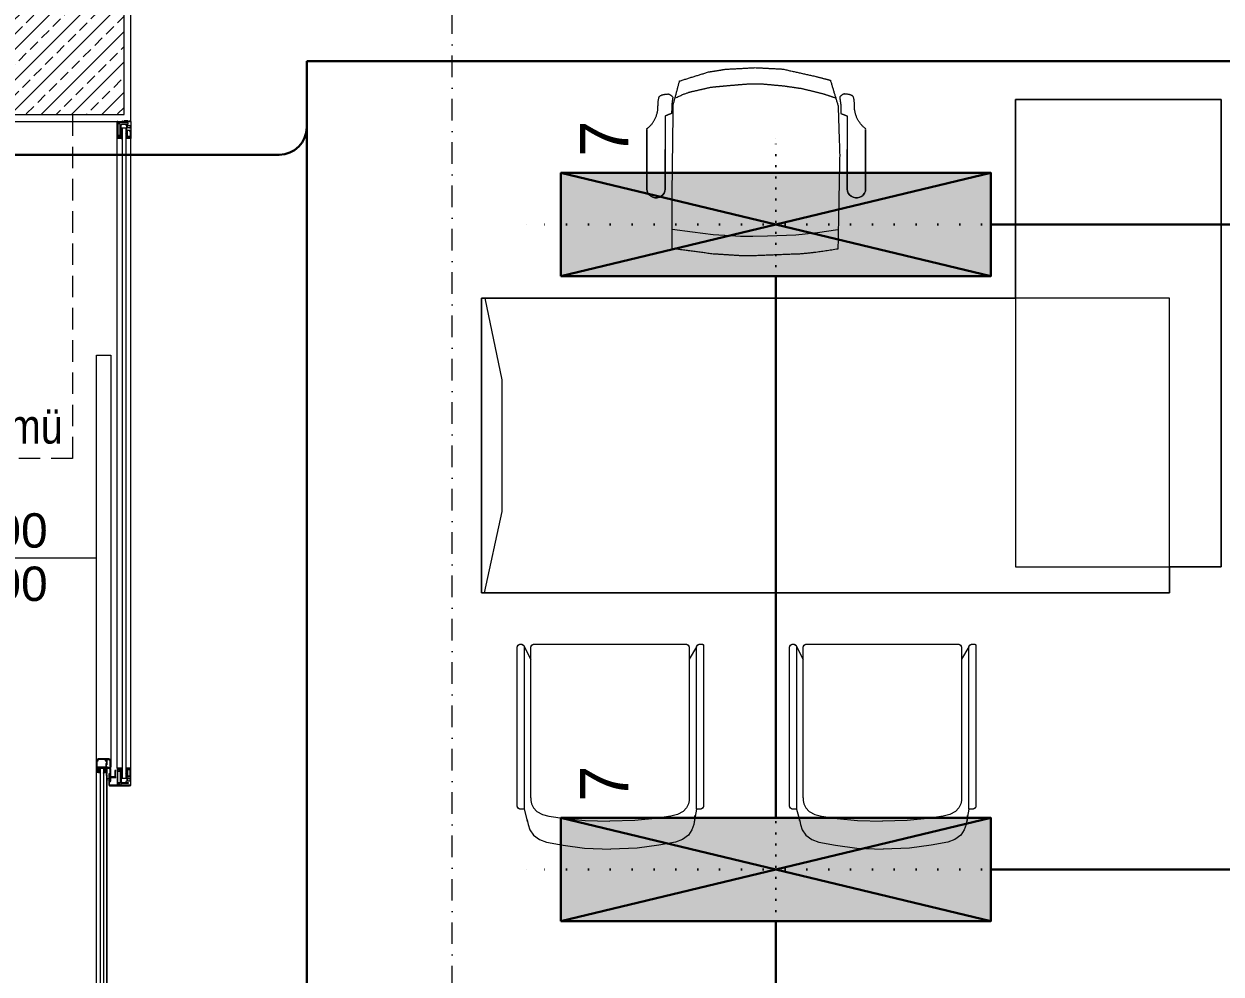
# Model space of a CAD drawing. Extents: x -1701 to 23780, y -363 to 7742.
# Drawn here: x 1933.4 to 2281.4, y 1695.1 to 1971.3 of the extents above; entities that cross this region are included whole.
import ezdxf
from ezdxf.enums import TextEntityAlignment as Align

# ---------------------------------------------------------------- set-up
doc = ezdxf.new("R2010")
doc.units = 0
doc.header["$LTSCALE"] = 25
doc.header["$MEASUREMENT"] = 0
for name, pattern in [('Audi$0$DASHDOT2', [0.5, 0.25, -0.125, 0, -0.125]), ('Audi$0$DOT2', [0.125, 0, -0.125]), ('Audi$0$HIDDEN', [0.375, 0.25, -0.125]), ('DOT', [0.25, 0, -0.25]), ('DOT2', [0.125, 0, -0.125])]:
    doc.linetypes.add(name, pattern=pattern)
doc.layers.get('0').update_dxf_attribs({"color": 9, "lineweight": 9})
for name, color, linetype, lineweight in [('0 @ 1', 9, 'Continuous', 9), ('31', 9, 'Continuous', 9), ('Audi$0$01', 8, 'Continuous', 9), ('Audi$0$05', 8, 'Continuous', 9), ('Audi$0$06D', 8, 'Continuous', 9), ('Audi$0$09W', 8, 'Continuous', 9), ('Audi$0$10', 8, 'Continuous', 9), ('Audi$0$14', 8, 'Continuous', 9), ('Audi$0$15', 8, 'Continuous', 9), ('Audi$0$20', 8, 'Audi$0$DOT2', 9), ('Audi$0$21', 8, 'Continuous', 9), ('Audi$0$22', 8, 'Continuous', 9), ('Audi$0$24', 8, 'Audi$0$DASHDOT2', 9), ('Audi$0$35', 8, 'Continuous', 9), ('E-Aydınlatma', 7, 'Continuous', 30), ('E-KABLO', 7, 'Continuous', 30)]:
    doc.layers.add(name, color=color, linetype=linetype, lineweight=lineweight)
doc.styles.add('Audi$0$Arial', font='arial.ttf', dxfattribs={"height": 2.5})
doc.styles.add('Audi$0$MuuM_TEXT-STANDART', font='ARIALN.TTF')
doc.styles.add('TX-TEXT', font='')
doc.styles.get('TX-TEXT').set_extended_font_data('TrSah Futura Lt BT')
pattern_1 = [(225, (-604.72494, -2171.82614), (-0.0883883476, 0.0883883476), []), (135, (-604.72494, -2171.82614), (0.0883883476, 0.0883883476), [])]

# ---------------------------------------------------------------- blocks, each defined once
blk = doc.blocks.new('Audi$0$p-kolon_80x80')
at = {"layer": 'Audi$0$09W'}
h = blk.add_hatch(dxfattribs=at)
h.set_pattern_fill('ANSI33', color=256, scale=25, style=0)
h.set_pattern_definition([(45, (-1222.5, -385), (-4.419417, 4.419417), []), (45, (-1218.0806, -385), (-4.419417, 4.419417), [3.125, -1.5625])])
h.paths.add_polyline_path([(-40, -40), (40, -40), (40, 40), (-40, 40)])
blk.add_lwpolyline([(-40, -40), (40, -40), (40, 40), (-40, 40)], close=True)
blk = doc.blocks.new('Audi$0$P-AKS_AUDI')
at = {"layer": 'Audi$0$21', "linetype": 'Audi$0$DASHDOT2'}
blk.add_lwpolyline([(-2664.62, -2580.53), (-2664.62, 1229.1)], dxfattribs=at)
blk = doc.blocks.new('Audi$0$p-strahle-alüminyumdoğramaprofili')
at = {"layer": 'Audi$0$10'}
h = blk.add_hatch(dxfattribs=at)
h.set_pattern_fill('NET', color=256, angle=315, style=0)
h.set_pattern_definition(pattern_1)
h.paths.add_polyline_path([(-4.62, 2.65), (-4.68, 2.65), (-4.72, 2.75), (-4.72, 2.8), (-4.69, 2.8), (-4.69, 2.92), (-4.98, 2.92), (-4.98, 2.8), (-4.95, 2.8), (-4.99, 2.65), (-5.08, 2.66), (-5.25, 2.28), (-5.14, 2.28), (-5.14, 2.33), (-4.98, 2.52, 0.2599), (-4.9, 2.28), (-4.66, 2.28, 0.382682)])
h.paths.add_polyline_path([(-4.86, 2.52), (-4.67, 2.52, -2.16717)], flags=16)
h = blk.add_hatch(dxfattribs=at)
h.set_pattern_fill('NET', color=256, angle=315, style=0)
h.set_pattern_definition(pattern_1)
h.paths.add_polyline_path([(-4.62, 0.88), (-4.68, 0.88), (-4.72, 0.77), (-4.72, 0.73), (-4.69, 0.73), (-4.69, 0.6), (-4.98, 0.6), (-4.98, 0.73), (-4.95, 0.73), (-4.99, 0.88), (-5.08, 0.87), (-5.25, 1.24), (-5.14, 1.24), (-5.14, 1.2), (-4.98, 1.01, -0.2599), (-4.9, 1.24), (-4.66, 1.24, -0.382682)])
h.paths.add_polyline_path([(-4.86, 1), (-4.67, 1, 2.16717)], flags=16)
h = blk.add_hatch(dxfattribs=at)
h.set_pattern_fill('NET', color=256, angle=315, style=0)
h.set_pattern_definition([(225, (-608.45214, -2173.53612), (-0.0883883476, 0.0883883476), []), (135, (-608.45214, -2173.53612), (0.0883883476, 0.0883883476), [])])
h.paths.add_polyline_path([(-3.45, 2.28), (-3.45, 2.57), (-4.49, 2.57), (-4.49, 2.28)])
h = blk.add_hatch(dxfattribs=at)
h.set_pattern_fill('NET', color=256, angle=315, style=0)
h.set_pattern_definition([(225, (-608.45214, -2180.04526), (-0.0883883476, 0.0883883476), []), (135, (-608.45214, -2180.04526), (0.0883883476, 0.0883883476), [])])
h.paths.add_polyline_path([(-3.45, 0.93), (-3.45, 1.24), (-4.49, 1.24), (-4.49, 0.93)])
h = blk.add_hatch(dxfattribs=at)
h.set_pattern_fill('NET', color=256, angle=315, style=0)
h.set_pattern_definition([(225, (-629.50454, -2177.58922), (-0.0883883476, 0.0883883476), []), (135, (-629.50454, -2177.58922), (0.0883883476, 0.0883883476), [])])
h.paths.add_polyline_path([(0, 0.68), (0, 1.75), (-0.18, 1.75), (-0.18, 0.68)])
for points in [[(-4.92, 3.6), (-4.92, 3.16), (-4.61, 3.16), (-4.61, 2.87), (-4.52, 2.87), (-4.62, 2.65), (-4.68, 2.65), (-4.72, 2.75), (-4.72, 2.8), (-4.69, 2.8), (-4.69, 3.05), (-4.98, 3.05), (-4.98, 2.8), (-4.95, 2.8), (-4.99, 2.65), (-5.08, 2.66), (-5.07, 3.76), (-0.11, 3.76)], [(-5.08, 2.66), (-5.25, 2.28)], [(-5.09, 0.88), (-5.25, 1.24)], [(-4.98, 2.52), (-5.14, 2.33), (-5.14, 2.28)], [(-4.98, 1.01), (-5.14, 1.2), (-5.14, 1.24)], [(-4.69, 2.92), (-4.98, 2.92)], [(-4.71, 0.6), (-4.98, 0.6)], [(-2.83, 0.2), (-2.67, 0.2), (-2.67, -0.04), (-4.87, -0.04), (-4.87, 0.19), (-4.57, 0.19), (-4.57, 0.73), (-2.67, 0.73)], [(-4.52, 2.87), (-4.49, 2.87), (-4.49, 2.26)], [(-4.49, 0.93), (-4.49, 0.93), (-4.49, 1.26)], [(-3.45, 2.26), (-3.45, 2.57)], [(-3.45, 1.26), (-3.45, 0.93)], [(-2.08, 0.93), (-2.08, 2.57)], [(-0.18, 0.68), (0, 0.68), (0, 1.75)], [(-0.18, 1.75), (0, 1.75)]]:
    blk.add_lwpolyline(points, dxfattribs=at)
for points in [[(-0.57, 3.26), (-0.57, 3.62), (-4.89, 3.62), (-4.89, 3.65, 0.561743), (-4.97, 3.66, 0.595966), (-4.92, 3.6, -2.204878)], [(-4.61, 2.87), (-4.49, 3.45, -0.833203), (-4.18, 3.44, -0.447088)], [(-4.18, 3.44), (-4.18, 2.99, 0.414214), (-4.07, 2.89), (-0.82, 2.89), (-0.82, 3.62)], [(-0.11, 3.76), (-0.11, 3.62), (-0.45, 3.62), (-0.45, 3.14, -1), (-0.66, 3.14)], [(-4.67, 2.52), (-4.86, 2.52, 1)], [(-4.67, 1), (-4.86, 1, -1)], [(-4.49, 2.57), (-1.23, 2.57, -0.414214), (-0.9, 2.25), (-0.9, 1.22)], [(-2.67, 0.73), (-2.67, 0.32), (-2.83, 0.32, 1), (-2.83, 0.2, -1)], [(-0.66, 3.14, -0.305404), (-0.57, 3.26, -5.773092)]]:
    blk.add_lwpolyline(points, format="xyb", dxfattribs=at)
for points in [[(-0.18, 2.74), (-0.18, 2.21), (0, 2.21), (0, 2.08), (-0.18, 2.08), (-0.18, 0.43), (0, 0.43), (0, 0), (-0.12, 0), (-0.12, -0.24), (-5.09, -0.24), (-5.09, 0.88), (-4.98, 0.88), (-4.94, 0.7), (-4.99, 0.7), (-4.99, 0.33), (-4.71, 0.33), (-4.71, 0.88), (-4.56, 0.88), (-4.52, 0.93), (-1.28, 0.93), (-1.2, 1.22), (-0.9, 1.22), (-0.9, 0.62), (-0.58, 0.62), (-0.58, 2.74)], [(-2.03, 0.78), (-1.35, 0.78), (-1.35, 0.08), (-1.28, 0.04), (-1.28, -0.04), (-2.09, -0.04), (-2.09, 0.1), (-2.03, 0.15)]]:
    blk.add_lwpolyline(points, close=True, dxfattribs=at)
for centre, radius, start, end in [((-4.73, 2.47), 0.253, 168.6676, 234.1258), ((-4.73, 1.06), 0.253, 125.8742, 191.3324), ((-4.77, 2.44), 0.125, 139.5402, 40.4598), ((-4.77, 1.08), 0.125, 319.5402, 220.4598), ((-4.84, 2.48), 0.273, 305.9738, 36.4289), ((-4.84, 1.04), 0.273, 323.5711, 54.0262)]:
    blk.add_arc(centre, radius, start, end, dxfattribs=at)
blk = doc.blocks.new('*U4786')
at = {"layer": 'Audi$0$06D'}
for points in [[(4.95, 4), (188.05, 4)], [(4.95, 0), (188.04, 0)]]:
    blk.add_lwpolyline(points, dxfattribs=at)
at = {"layer": 'Audi$0$15'}
for points in [[(1.96, 2.5), (191.04, 2.5)], [(191.04, 1.5), (1.96, 1.5)]]:
    blk.add_lwpolyline(points, dxfattribs=at)
at = {"layer": '0 @ 1', "linetype": 'Continuous', "xscale": -1}
blk.add_blockref('Audi$0$p-strahle-alüminyumdoğramaprofili', (-0.12, 0.24), dxfattribs=at)
at = {"layer": '0 @ 1', "linetype": 'Continuous'}
blk.add_blockref('Audi$0$p-strahle-alüminyumdoğramaprofili', (193.12, 0.24), dxfattribs=at)
blk = doc.blocks.new('Audi$0$HHIMA10-IZQUIERDA$0$JUHI08')
at = {"color": 253}
blk.add_lwpolyline([(27, 9.7, -0.414214), (26.8, 9.5), (26, 9.5), (26, 8.5), (27, 8.5), (26, 6), (26, 0), (23.5, -2.5), (22, -2.5), (21.5, -3), (21, -2.5), (20.5, -2.5), (20, -3), (19.5, -2.5), (19, -2.5), (18.5, -3), (18, -2.5), (17.5, -2.5), (17, -3), (16.5, -2.5), (14.3, -2.5, -0.377964), (11.7, -2.5), (7.5, -2.5), (7, -3), (6.5, -2.5), (2.5, -2.5), (0, 0), (0, 6), (-1, 8.5), (0, 8.5), (0, 9.5), (-0.8, 9.5, -0.414214), (-1, 9.7), (-1, 9.9, -0.339454), (0.1, 11.4), (7.1, 13.5, -1), (7.5, 12.1), (7.1, 12, 0.330788), (5, 9.2), (5, 7.5), (6.9, 5.6, -1), (6.2, 5), (5, 6.2), (5, 3.5), (6.9, 1.6, -1), (6.2, 1), (5, 2.2), (5, -1), (11.7, -1, 0.377964), (14.3, -1), (21, -1), (21, 2.2), (19.8, 1, -1), (19.1, 1.6), (21, 3.5), (21, 6.2), (19.8, 5, -1), (19.1, 5.6), (21, 7.5), (21, 9.2, 0.330788), (18.9, 12), (18.5, 12.1, -1), (18.9, 13.5), (25.9, 11.4, -0.339454), (27, 9.9)], format="xyb", close=True, dxfattribs=at)
for points in [[(3.5, 8), (3.5, 11), (1.5, 10.5), (1.5, 8)], [(3.5, 3.8), (3.5, 6.8), (1.5, 6.8), (1.5, 3.8)], [(2.5, -0.5), (3.5, -0.5), (3.5, 2.5), (1.5, 2.5), (1.5, 0.5)], [(22.5, 11), (22.5, 8), (24.5, 8), (24.5, 10.5)], [(22.5, 6.8), (22.5, 3.8), (24.5, 3.8), (24.5, 6.8)], [(24.5, 0.5), (23.5, -0.5), (22.5, -0.5), (22.5, 2.5), (24.5, 2.5)]]:
    blk.add_lwpolyline(points, close=True, dxfattribs=at)
blk = doc.blocks.new('Audi$0$p-kapı-kayar-2')
for p, q in [((1.72, -5.87), (1.09, -5.76)), ((1.09, -6.17), (1.72, -6.08))]:
    blk.add_line(p, q)
at = {"ltscale": 1000}
for points in [[(-1.85, -4), (-2.05, -4), (-2.05, -0.6, -0.414214), (-1.45, 0), (-0.6, 0), (-0.55, -0.05), (-0.5, 0), (0.5, 0), (0.55, -0.05), (0.6, 0), (1.45, 0, -0.414214), (2.05, -0.6), (2.05, -2.52, -1), (1.9, -2.52), (1.9, -0.6, 0.085164), (1.87, -0.45), (1.65, -0.45, -1), (1.65, -0.35), (1.78, -0.35, 0.63755), (1.79, -0.31, 0.221337), (1.45, -0.15), (1.05, -0.15, 1), (1.05, -0.35), (1.1, -0.35, -1), (1.1, -0.45), (1.05, -0.45, 0.414214), (0.95, -0.55), (0.95, -1.75, -1), (0.85, -1.75), (0.85, -1.65, 1), (0.75, -1.65), (0.75, -1.99), (0.72, -2.02), (0.75, -2.05), (0.75, -2.4, 1), (0.85, -2.4), (0.85, -2.3, -1), (0.95, -2.3), (0.95, -4), (0.75, -4, -0.414214), (0.65, -3.9), (0.65, -3.8), (0.75, -3.8, 0.414214), (0.8, -3.75), (0.8, -3.3), (0.75, -3.3, -0.414214), (0.65, -3.2), (0.65, -3.1), (0.75, -3.1, 0.414214), (0.8, -3.05), (0.8, -2.65, 0.414214), (0.75, -2.6), (-1.85, -2.6, 0.414214), (-1.9, -2.65), (-1.9, -3.05, 0.414214), (-1.85, -3.1), (-1.75, -3.1), (-1.75, -3.2, -0.414214), (-1.85, -3.3), (-1.9, -3.3), (-1.9, -3.75, 0.414214), (-1.85, -3.8), (-1.75, -3.8), (-1.75, -3.9, -0.414214)], [(-1.76, -0.28, -0.196262), (-1.45, -0.15), (0.7, -0.15, -0.414214), (0.8, -0.25), (0.8, -0.35, -0.414214), (0.7, -0.45), (0.45, -0.45), (0.45, -0.6), (0.7, -0.6, -0.414214), (0.8, -0.7), (0.8, -1.4, -0.414214), (0.75, -1.45), (0.65, -1.45, 0.414214), (0.6, -1.5), (0.6, -2.35, -0.414214), (0.5, -2.45), (-1.8, -2.45, -0.414214), (-1.9, -2.35), (-1.9, -0.7, -0.414214), (-1.8, -0.6), (-1.55, -0.6), (-1.55, -0.45), (-1.69, -0.45, -0.671875)]]:
    blk.add_lwpolyline(points, format="xyb", close=True, dxfattribs=at)
blk.add_lwpolyline([(-2.06, -131.73), (-2.06, -3.1, -0.414214), (-1.46, -2.5), (-0.61, -2.5), (-0.56, -2.55), (-0.51, -2.5), (0.49, -2.5), (0.54, -2.55), (0.59, -2.5), (1.44, -2.5, -0.414214), (2.04, -3.1), (2.04, -3.1), (2.04, -5.03, -1), (1.89, -5.03), (1.89, -3.1), (1.86, -2.95), (1.64, -2.95, -1), (1.64, -2.85), (1.76, -2.85, 0.63755), (1.78, -2.81), (1.44, -2.65), (1.04, -2.65, 1), (1.04, -2.85), (1.09, -2.85, -1), (1.09, -2.95), (1.04, -2.95, 0.414214), (0.94, -3.05), (0.94, -4.25, -1), (0.84, -4.25), (0.84, -4.15, 1), (0.74, -4.15), (0.74, -4.5), (0.71, -4.53), (0.74, -4.56), (0.74, -4.9, 1), (0.84, -4.9), (0.84, -4.8, -1), (0.94, -4.8), (0.94, -131.73, -0.365977)], format="xyb", dxfattribs=at)
at = {"linetype": 'Continuous', "flags": 128}
blk.add_lwpolyline([(1.7, -6.16), (1.55, -6.16), (1.55, -7.61, 0.414214), (1.85, -7.91), (2.75, -7.91), (2.8, -7.86), (2.85, -7.91), (5.7, -7.91), (5.75, -7.86), (5.8, -7.91), (7.55, -7.91), (7.87, -7.83, 0.344151), (7.95, -7.74), (7.95, -7.71), (1.85, -7.71, -0.414214), (1.75, -7.61), (1.75, -6.61), (1.95, -6.61, 0.414214), (2.05, -6.51), (2.05, -5.51), (3.55, -5.51), (3.55, -5.31), (3.45, -5.31), (3.45, -3.61), (3.55, -3.61), (3.55, -3.41), (3.25, -3.41), (3.25, -3.86), (3.3, -3.91), (3.25, -3.96), (3.25, -5.31), (1.7, -5.31), (1.7, -4.41), (1.55, -4.41), (1.55, -5.76), (1.7, -5.76), (1.7, -5.51), (1.83, -5.51), (1.83, -6.41), (1.7, -6.41)], format="xyb", close=True, dxfattribs=at)
blk.add_lwpolyline([(1.83, -5.64), (1.72, -5.64), (1.72, -6.29), (1.83, -6.29)], close=True)
at = {"layer": 'Audi$0$06D'}
for p, q in [((0.95, -125.83), (0.95, -3.15)), ((-2.05, -125.83), (-2.05, -4))]:
    blk.add_line(p, q, dxfattribs=at)
blk.add_lwpolyline([(-2.05, -0.6), (-2.05, 117.29), (2.05, 117.29), (2.05, -0.6)], dxfattribs=at)
at = {"layer": 'Audi$0$15'}
for p, q in [((-0.04, -2.91), (-1.04, -2.91)), ((-1.04, -2.91), (-1.04, -126.93)), ((-0.04, -2.91), (-0.04, -126.93))]:
    blk.add_line(p, q, dxfattribs=at)
at = {"xscale": 0.1, "yscale": 0.1, "zscale": 0.1, "rotation": 180}
blk.add_blockref('Audi$0$HHIMA10-IZQUIERDA$0$JUHI08', (0.75, -2.9), dxfattribs=at)
blk = doc.blocks.new('Audi$0$p-zemin kat')
at = {"layer": 'Audi$0$14'}
blk.add_lwpolyline([(1182.5, 1943), (1964.5, 1943), (1964.5, 2480), (1962.5, 2480)], dxfattribs=at)
at = {"layer": 'Audi$0$20', "linetype": 'Audi$0$HIDDEN', "lineweight": 0}
blk.add_lwpolyline([(1947.5, 1845), (1182.5, 1845), (1182.5, 1945), (1947.5, 1945)], close=True, dxfattribs=at)
blk.add_arc((4088.57, -323.37), 2647.53, 80.45701, 156.55486, dxfattribs=at)
at = {"linetype": 'Continuous', "rotation": 90}
blk.add_blockref('*U4786', (1964.5, 1750), dxfattribs=at)
at = {"layer": 'Audi$0$01'}
blk.add_blockref('Audi$0$p-kolon_80x80', (1922.5, 1985), dxfattribs=at)
at = {"layer": 'Audi$0$10'}
blk.add_blockref('Audi$0$p-kapı-kayar-2', (1956.55, 1757.72), dxfattribs=at)
at = {"layer": 'Audi$0$24'}
blk.add_blockref('Audi$0$P-AKS_AUDI', (4722.5, 2785), dxfattribs=at)
blk = doc.blocks.new('Audi$0$0_doorno')
blk.add_lwpolyline([(4.5, 0), (12.5, 0)])
blk.add_ellipse((-0.891, 0), major_axis=(-5.391, 0), ratio=0.666667)
at = {"style": 'Audi$0$Arial'}
blk.add_attdef('YUKSEKLIK', text='', height=2, dxfattribs=at).set_placement((5, 12.3), align=Align.TOP_LEFT)
blk.add_attdef('KAPINO', text='', height=2, dxfattribs=at).set_placement((0, 0), align=Align.MIDDLE)
blk.add_attdef('GENISLIK', text='', height=2, dxfattribs=at).set_placement((5, -3.789), align=Align.BOTTOM_LEFT)
blk = doc.blocks.new('Audi$0$Group-32-1')
for p, q in [((384804.5516, 69159.371), (384804.573, 69159.3356)), ((384804.5731, 69159.3699), (384804.573, 69159.3694)), ((384804.573, 69159.3694), (384804.573, 69159.3689)), ((384804.573, 69159.3689), (384804.573, 69158.9239)), ((384804.5732, 69159.3709), (384804.5731, 69159.3704)), ((384804.5731, 69159.3704), (384804.5731, 69159.3699)), ((384804.5733, 69159.3713), (384804.5732, 69159.3709)), ((384804.5735, 69159.3718), (384804.5733, 69159.3713)), ((384804.5736, 69159.3723), (384804.5735, 69159.3718)), ((384804.5738, 69159.3727), (384804.5736, 69159.3723)), ((384804.574, 69159.3732), (384804.5738, 69159.3727)), ((384804.5742, 69159.3736), (384804.574, 69159.3732)), ((384804.5745, 69159.374), (384804.5742, 69159.3736)), ((384804.5747, 69159.3745), (384804.5745, 69159.374)), ((384804.575, 69159.3749), (384804.5747, 69159.3745)), ((384804.5753, 69159.3752), (384804.575, 69159.3749)), ((384804.5756, 69159.3756), (384804.5753, 69159.3752)), ((384804.576, 69159.376), (384804.5756, 69159.3756)), ((384804.5763, 69159.3763), (384804.576, 69159.376)), ((384804.5767, 69159.3766), (384804.5763, 69159.3763)), ((384804.5771, 69159.3769), (384804.5767, 69159.3766)), ((384804.5775, 69159.3772), (384804.5771, 69159.3769)), ((384804.5779, 69159.3775), (384804.5775, 69159.3772)), ((384804.5783, 69159.3777), (384804.5779, 69159.3775)), ((384804.5788, 69159.3779), (384804.5783, 69159.3777)), ((384804.5792, 69159.3781), (384804.5788, 69159.3779)), ((384804.5797, 69159.3783), (384804.5792, 69159.3781)), ((384804.5801, 69159.3785), (384804.5797, 69159.3783)), ((384804.5806, 69159.3786), (384804.5801, 69159.3785)), ((384804.5811, 69159.3787), (384804.5806, 69159.3786)), ((384804.5816, 69159.3788), (384804.5811, 69159.3787)), ((384804.5821, 69159.3789), (384804.5816, 69159.3788)), ((384804.5825, 69159.3789), (384804.5821, 69159.3789)), ((384804.583, 69159.3789), (384804.5825, 69159.3789)), ((384805.023, 69159.3789), (384804.583, 69159.3789)), ((384805.0235, 69159.3789), (384805.023, 69159.3789)), ((384805.024, 69159.3789), (384805.0235, 69159.3789)), ((384805.0245, 69159.3788), (384805.024, 69159.3789)), ((384805.0249, 69159.3787), (384805.0245, 69159.3788)), ((384805.0254, 69159.3786), (384805.0249, 69159.3787)), ((384805.0259, 69159.3785), (384805.0254, 69159.3786)), ((384805.0264, 69159.3783), (384805.0259, 69159.3785)), ((384805.0268, 69159.3781), (384805.0264, 69159.3783)), ((384805.0273, 69159.3779), (384805.0268, 69159.3781)), ((384805.0277, 69159.3777), (384805.0273, 69159.3779)), ((384805.0281, 69159.3775), (384805.0277, 69159.3777)), ((384805.0285, 69159.3772), (384805.0281, 69159.3775)), ((384805.029, 69159.3769), (384805.0285, 69159.3772)), ((384805.0293, 69159.3766), (384805.029, 69159.3769)), ((384805.0297, 69159.3763), (384805.0293, 69159.3766)), ((384805.0301, 69159.376), (384805.0297, 69159.3763)), ((384805.0304, 69159.3756), (384805.0301, 69159.376)), ((384805.0307, 69159.3752), (384805.0304, 69159.3756)), ((384805.031, 69159.3749), (384805.0307, 69159.3752)), ((384805.0313, 69159.3745), (384805.031, 69159.3749)), ((384805.0316, 69159.374), (384805.0313, 69159.3745)), ((384805.0318, 69159.3736), (384805.0316, 69159.374)), ((384805.032, 69159.3732), (384805.0318, 69159.3736)), ((384805.0322, 69159.3727), (384805.032, 69159.3732)), ((384805.0324, 69159.3723), (384805.0322, 69159.3727)), ((384805.0326, 69159.3718), (384805.0324, 69159.3723)), ((384805.0327, 69159.3713), (384805.0326, 69159.3718)), ((384805.0328, 69159.3709), (384805.0327, 69159.3713)), ((384805.0329, 69159.3704), (384805.0328, 69159.3709)), ((384805.0329, 69159.3699), (384805.0329, 69159.3704)), ((384805.033, 69159.3694), (384805.0329, 69159.3699)), ((384805.0521, 69159.3725), (384805.033, 69159.3345)), ((384805.033, 69159.3689), (384805.033, 69159.3694)), ((384805.033, 69158.9322), (384805.033, 69159.3689)), ((384805.033, 69158.9322), (384805.033, 69158.9322)), ((384804.5516, 69158.8992), (384804.558, 69158.8616)), ((384805.0524, 69158.8992), (384805.0423, 69158.8616))]:
    blk.add_line(p, q)
at = {"flags": 128}
for points in [[(384804.5309, 69158.9092), (384804.5309, 69158.9087), (384804.531, 69158.9082), (384804.531, 69158.9077), (384804.5311, 69158.9072), (384804.5312, 69158.9068), (384804.5314, 69158.9063), (384804.5315, 69158.9058), (384804.5317, 69158.9054), (384804.5319, 69158.9049), (384804.5321, 69158.9045), (384804.5324, 69158.904), (384804.5326, 69158.9036), (384804.5329, 69158.9032), (384804.5332, 69158.9028), (384804.5335, 69158.9025), (384804.5339, 69158.9021), (384804.5342, 69158.9018), (384804.5346, 69158.9015), (384804.535, 69158.9012), (384804.5354, 69158.9009), (384804.5358, 69158.9006), (384804.5362, 69158.9004), (384804.5367, 69158.9001), (384804.5371, 69158.8999), (384804.5376, 69158.8998), (384804.538, 69158.8996), (384804.5385, 69158.8995), (384804.539, 69158.8994), (384804.5395, 69158.8993), (384804.54, 69158.8992), (384804.5404, 69158.8992), (384804.5409, 69158.8992), (384804.5516, 69158.8992), (384804.5516, 69159.3689), (384804.5516, 69159.3694), (384804.5516, 69159.3699), (384804.5515, 69159.3704), (384804.5515, 69159.3709), (384804.5513, 69159.3713), (384804.5512, 69159.3718), (384804.5511, 69159.3723), (384804.5509, 69159.3727), (384804.5507, 69159.3732), (384804.5505, 69159.3736), (384804.5502, 69159.374), (384804.55, 69159.3745), (384804.5497, 69159.3749), (384804.5494, 69159.3752), (384804.5491, 69159.3756), (384804.5487, 69159.376), (384804.5484, 69159.3763), (384804.548, 69159.3766), (384804.5476, 69159.3769), (384804.5472, 69159.3772), (384804.5468, 69159.3775), (384804.5464, 69159.3777), (384804.5459, 69159.3779), (384804.5455, 69159.3781), (384804.545, 69159.3783), (384804.5445, 69159.3785), (384804.5441, 69159.3786), (384804.5436, 69159.3787), (384804.5431, 69159.3788), (384804.5426, 69159.3789), (384804.5421, 69159.3789), (384804.5416, 69159.3789), (384804.5359, 69159.3789), (384804.5357, 69159.3789), (384804.5354, 69159.3789), (384804.5352, 69159.3788), (384804.535, 69159.3788), (384804.5347, 69159.3788), (384804.5345, 69159.3787), (384804.5343, 69159.3786), (384804.534, 69159.3785), (384804.5338, 69159.3784), (384804.5336, 69159.3783), (384804.5334, 69159.3782), (384804.5332, 69159.3781), (384804.533, 69159.3779), (384804.5328, 69159.3778), (384804.5326, 69159.3776), (384804.5324, 69159.3774), (384804.5322, 69159.3773), (384804.5321, 69159.3771), (384804.5319, 69159.3769), (384804.5318, 69159.3767), (384804.5316, 69159.3765), (384804.5315, 69159.3763), (384804.5314, 69159.376), (384804.5313, 69159.3758), (384804.5312, 69159.3756), (384804.5312, 69159.3754), (384804.5311, 69159.3751), (384804.531, 69159.3749), (384804.531, 69159.3746), (384804.531, 69159.3744), (384804.5309, 69159.3741), (384804.5309, 69159.3739), (384804.5309, 69158.9092)], [(384805.0521, 69158.8992), (384805.0628, 69158.8992), (384805.0633, 69158.8992), (384805.0638, 69158.8992), (384805.0642, 69158.8993), (384805.0647, 69158.8994), (384805.0652, 69158.8995), (384805.0657, 69158.8996), (384805.0661, 69158.8998), (384805.0666, 69158.8999), (384805.0671, 69158.9001), (384805.0675, 69158.9004), (384805.0679, 69158.9006), (384805.0683, 69158.9009), (384805.0687, 69158.9012), (384805.0691, 69158.9015), (384805.0695, 69158.9018), (384805.0698, 69158.9021), (384805.0702, 69158.9025), (384805.0705, 69158.9028), (384805.0708, 69158.9032), (384805.0711, 69158.9036), (384805.0714, 69158.904), (384805.0716, 69158.9045), (384805.0718, 69158.9049), (384805.072, 69158.9054), (384805.0722, 69158.9058), (384805.0723, 69158.9063), (384805.0725, 69158.9068), (384805.0726, 69158.9072), (384805.0727, 69158.9077), (384805.0727, 69158.9082), (384805.0728, 69158.9087), (384805.0728, 69158.9092), (384805.0728, 69159.3689), (384805.0728, 69159.3694), (384805.0727, 69159.3699), (384805.0727, 69159.3704), (384805.0726, 69159.3709), (384805.0725, 69159.3713), (384805.0723, 69159.3718), (384805.0722, 69159.3723), (384805.072, 69159.3727), (384805.0718, 69159.3732), (384805.0716, 69159.3736), (384805.0714, 69159.374), (384805.0711, 69159.3745), (384805.0708, 69159.3749), (384805.0705, 69159.3752), (384805.0702, 69159.3756), (384805.0698, 69159.376), (384805.0695, 69159.3763), (384805.0691, 69159.3766), (384805.0687, 69159.3769), (384805.0683, 69159.3772), (384805.0679, 69159.3775), (384805.0675, 69159.3777), (384805.0671, 69159.3779), (384805.0666, 69159.3781), (384805.0661, 69159.3783), (384805.0657, 69159.3785), (384805.0652, 69159.3786), (384805.0647, 69159.3787), (384805.0642, 69159.3788), (384805.0638, 69159.3789), (384805.0633, 69159.3789), (384805.0628, 69159.3789), (384805.0621, 69159.3789), (384805.0616, 69159.3789), (384805.0611, 69159.3789), (384805.0606, 69159.3788), (384805.0601, 69159.3787), (384805.0596, 69159.3786), (384805.0592, 69159.3785), (384805.0587, 69159.3783), (384805.0582, 69159.3781), (384805.0578, 69159.3779), (384805.0574, 69159.3777), (384805.0569, 69159.3775), (384805.0565, 69159.3772), (384805.0561, 69159.3769), (384805.0557, 69159.3766), (384805.0554, 69159.3763), (384805.055, 69159.376), (384805.0547, 69159.3756), (384805.0543, 69159.3752), (384805.054, 69159.3749), (384805.0538, 69159.3745), (384805.0535, 69159.374), (384805.0533, 69159.3736), (384805.053, 69159.3732), (384805.0528, 69159.3727), (384805.0527, 69159.3723), (384805.0525, 69159.3718), (384805.0524, 69159.3713), (384805.0523, 69159.3709), (384805.0522, 69159.3704), (384805.0521, 69159.3699), (384805.0521, 69159.3694), (384805.0521, 69159.3689), (384805.0521, 69158.8992)]]:
    blk.add_lwpolyline(points, close=True, dxfattribs=at)
for points in [[(384804.5309, 69158.9092, 0.414214), (384804.5409, 69158.8992), (384804.5516, 69158.8992), (384804.5516, 69159.3689, 0.414214), (384804.5416, 69159.3789), (384804.5359, 69159.3789, 0.414214), (384804.5309, 69159.3739)], [(384805.0521, 69158.8992), (384805.0628, 69158.8992, 0.414214), (384805.0728, 69158.9092), (384805.0728, 69159.3689, 0.414214), (384805.0628, 69159.3789), (384805.0621, 69159.3789, 0.414214), (384805.0521, 69159.3689)]]:
    blk.add_lwpolyline(points, format="xyb", close=True, dxfattribs=at)
blk.add_lwpolyline([(384805.033, 69158.9322), (384805.033, 69159.3689, 0.414214), (384805.023, 69159.3789), (384804.583, 69159.3789, 0.414214), (384804.573, 69159.3689), (384804.573, 69158.9239), (384804.5738, 69158.9202)], format="xyb", dxfattribs=at)
for points in [[(384804.573, 69158.9322), (384804.573, 69158.9239), (384804.5752, 69158.9142), (384804.5804, 69158.903), (384804.5903, 69158.8926), (384804.6064, 69158.8839), (384804.6258, 69158.8783), (384804.6716, 69158.8721), (384804.7307, 69158.8665), (384804.803, 69158.8644)], [(384805.033, 69158.9322), (384805.033, 69158.9239), (384805.0308, 69158.9142), (384805.0256, 69158.903), (384805.0157, 69158.8926), (384804.9996, 69158.8839), (384804.9803, 69158.8783), (384804.9344, 69158.8721), (384804.8753, 69158.8665), (384804.803, 69158.8644)], [(384804.5569, 69158.8806), (384804.5569, 69158.8686), (384804.5592, 69158.8546), (384804.5647, 69158.8386), (384804.5752, 69158.8236), (384804.5922, 69158.8111), (384804.6127, 69158.8031), (384804.6612, 69158.7941), (384804.7237, 69158.7861), (384804.8002, 69158.7831)], [(384805.0434, 69158.8658), (384805.0434, 69158.8686), (384805.0412, 69158.8546), (384805.0357, 69158.8386), (384805.0252, 69158.8236), (384805.0082, 69158.8111), (384804.9877, 69158.8031), (384804.9392, 69158.7941), (384804.8767, 69158.7861), (384804.8002, 69158.7831)]]:
    blk.add_lwpolyline(points, dxfattribs=at)
blk = doc.blocks.new('Audi$0$Group-258-1')
at = {"linetype": 'Continuous'}
for p, q in [((384800.0983, 69164.505), (384800.0936, 69164.5084)), ((384800.71, 69164.505), (384800.7146, 69164.5084)), ((384800.2257, 69164.3995), (384800.1668, 69164.4084)), ((384800.2892, 69164.3936), (384800.2257, 69164.3995)), ((384800.3717, 69164.3904), (384800.2892, 69164.3936)), ((384800.4137, 69164.389), (384800.3717, 69164.3904)), ((384800.4502, 69164.389), (384800.4137, 69164.389)), ((384800.4792, 69164.3908), (384800.4502, 69164.389)), ((384800.5299, 69164.394), (384800.4792, 69164.3908)), ((384800.5895, 69164.4019), (384800.5299, 69164.394)), ((384800.6491, 69164.4097), (384800.5895, 69164.4019))]:
    blk.add_line(p, q, dxfattribs=at)
at = {"linetype": 'Continuous', "flags": 128}
for points in [[(384800.0862, 69164.6997), (384800.0862, 69164.6409), (384800.0862, 69164.6409)], [(384800.722, 69164.6997), (384800.722, 69164.6409), (384800.722, 69164.6409)], [(384800.0862, 69164.6409), (384800.0862, 69164.5259), (384800.0862, 69164.6409)], [(384800.1395, 69164.5259), (384800.1395, 69164.6409), (384800.1395, 69164.6409)], [(384800.6687, 69164.5259), (384800.6687, 69164.6409), (384800.6687, 69164.6409)], [(384800.722, 69164.6409), (384800.722, 69164.5259), (384800.722, 69164.6409)], [(384800.0862, 69164.5259), (384800.0862, 69164.5259), (384800.087, 69164.52)], [(384800.0862, 69164.5259), (384800.087, 69164.52), (384800.087, 69164.52)], [(384800.087, 69164.52), (384800.087, 69164.52), (384800.0892, 69164.5143)], [(384800.087, 69164.52), (384800.0892, 69164.5143), (384800.0892, 69164.5143)], [(384800.1365, 69164.5143), (384800.1365, 69164.5143), (384800.1387, 69164.52)], [(384800.1365, 69164.5143), (384800.1387, 69164.52), (384800.1387, 69164.52)], [(384800.1387, 69164.52), (384800.1387, 69164.52), (384800.1395, 69164.5259)], [(384800.1387, 69164.52), (384800.1395, 69164.5259), (384800.1395, 69164.5259)], [(384800.6695, 69164.52), (384800.6695, 69164.52), (384800.6687, 69164.5259)], [(384800.6695, 69164.52), (384800.6687, 69164.5259), (384800.6687, 69164.5259)], [(384800.6718, 69164.5143), (384800.6718, 69164.5143), (384800.6695, 69164.52)], [(384800.6718, 69164.5143), (384800.6695, 69164.52), (384800.6695, 69164.52)], [(384800.7213, 69164.52), (384800.7213, 69164.52), (384800.719, 69164.5143)], [(384800.7213, 69164.52), (384800.719, 69164.5143), (384800.719, 69164.5143)], [(384800.722, 69164.5259), (384800.722, 69164.5259), (384800.7213, 69164.52)], [(384800.722, 69164.5259), (384800.7213, 69164.52), (384800.7213, 69164.52)], [(384800.0892, 69164.5143), (384800.0892, 69164.5143), (384800.0929, 69164.5094)], [(384800.0892, 69164.5143), (384800.0936, 69164.5084), (384800.0929, 69164.5094)], [(384800.0977, 69164.5054), (384800.0977, 69164.5054), (384800.1034, 69164.5026)], [(384800.0977, 69164.5054), (384800.1034, 69164.5026), (384800.1034, 69164.5026)], [(384800.1034, 69164.5026), (384800.1034, 69164.5026), (384800.1096, 69164.5011)], [(384800.1034, 69164.5026), (384800.1096, 69164.5011), (384800.1096, 69164.5011)], [(384800.1096, 69164.5011), (384800.1096, 69164.5011), (384800.1161, 69164.5011)], [(384800.1096, 69164.5011), (384800.1161, 69164.5011), (384800.1161, 69164.5011)], [(384800.1161, 69164.5011), (384800.1161, 69164.5011), (384800.1223, 69164.5026)], [(384800.1161, 69164.5011), (384800.1223, 69164.5026), (384800.1223, 69164.5026)], [(384800.1223, 69164.5026), (384800.1223, 69164.5026), (384800.128, 69164.5054)], [(384800.1223, 69164.5026), (384800.128, 69164.5054), (384800.128, 69164.5054)], [(384800.128, 69164.5054), (384800.128, 69164.5054), (384800.1328, 69164.5094)], [(384800.128, 69164.5054), (384800.1328, 69164.5094), (384800.1328, 69164.5094)], [(384800.1328, 69164.5094), (384800.1328, 69164.5094), (384800.1365, 69164.5143)], [(384800.1328, 69164.5094), (384800.1365, 69164.5143), (384800.1365, 69164.5143)], [(384800.6754, 69164.5094), (384800.6754, 69164.5094), (384800.6718, 69164.5143)], [(384800.6754, 69164.5094), (384800.6718, 69164.5143), (384800.6718, 69164.5143)], [(384800.6802, 69164.5054), (384800.6802, 69164.5054), (384800.6754, 69164.5094)], [(384800.6802, 69164.5054), (384800.6754, 69164.5094), (384800.6754, 69164.5094)], [(384800.6859, 69164.5026), (384800.6859, 69164.5026), (384800.6802, 69164.5054)], [(384800.6859, 69164.5026), (384800.6802, 69164.5054), (384800.6802, 69164.5054)], [(384800.6922, 69164.5011), (384800.6922, 69164.5011), (384800.6859, 69164.5026)], [(384800.6922, 69164.5011), (384800.6859, 69164.5026), (384800.6859, 69164.5026)], [(384800.6986, 69164.5011), (384800.6986, 69164.5011), (384800.6922, 69164.5011)], [(384800.6986, 69164.5011), (384800.6922, 69164.5011), (384800.6922, 69164.5011)], [(384800.7048, 69164.5026), (384800.7048, 69164.5026), (384800.6986, 69164.5011)], [(384800.7048, 69164.5026), (384800.6986, 69164.5011), (384800.6986, 69164.5011)], [(384800.7105, 69164.5054), (384800.7105, 69164.5054), (384800.7048, 69164.5026)], [(384800.7105, 69164.5054), (384800.7048, 69164.5026), (384800.7048, 69164.5026)], [(384800.719, 69164.5143), (384800.7146, 69164.5084), (384800.7153, 69164.5094)], [(384800.719, 69164.5143), (384800.719, 69164.5143), (384800.7153, 69164.5094)]]:
    blk.add_lwpolyline(points, close=True, dxfattribs=at)
at = {"linetype": 'Continuous'}
for points in [[(384800.3272, 69164.8751), (384800.2792, 69164.8644), (384800.2312, 69164.8536)], [(384800.4074, 69164.8792), (384800.3673, 69164.8772), (384800.3272, 69164.8751)], [(384800.4932, 69164.8746), (384800.4503, 69164.8769), (384800.4074, 69164.8792)], [(384800.5432, 69164.8666), (384800.5182, 69164.8706), (384800.4932, 69164.8746)], [(384800.6271, 69164.8405), (384800.5851, 69164.8535), (384800.5432, 69164.8666)], [(384800.1886, 69164.8426), (384800.1775, 69164.8055), (384800.1663, 69164.7685)], [(384800.2312, 69164.8536), (384800.2099, 69164.8481), (384800.1886, 69164.8426)], [(384800.3841, 69164.8318), (384800.3546, 69164.8291), (384800.3252, 69164.8264)], [(384800.4307, 69164.8318), (384800.4074, 69164.8318), (384800.3841, 69164.8318)], [(384800.4872, 69164.8271), (384800.4589, 69164.8295), (384800.4307, 69164.8318)], [(384800.6454, 69164.7717), (384800.6363, 69164.8061), (384800.6271, 69164.8405)], [(384800.1182, 69164.7571), (384800.1184, 69164.788), (384800.1261, 69164.8013), (384800.1481, 69164.8026)], [(384800.1481, 69164.8026), (384800.1523, 69164.8031), (384800.1616, 69164.7937)], [(384800.2113, 69164.8039), (384800.1911, 69164.7972), (384800.1708, 69164.7905)], [(384800.2746, 69164.8191), (384800.2429, 69164.8115), (384800.2113, 69164.8039)], [(384800.3252, 69164.8264), (384800.2999, 69164.8227), (384800.2746, 69164.8191)], [(384800.5356, 69164.8225), (384800.5114, 69164.8248), (384800.4872, 69164.8271)], [(384800.5919, 69164.8096), (384800.5638, 69164.8161), (384800.5356, 69164.8225)], [(384800.637, 69164.7924), (384800.6046, 69164.8075), (384800.5919, 69164.8096)], [(384800.6601, 69164.8026), (384800.656, 69164.8031), (384800.6466, 69164.7937)], [(384800.69, 69164.7571), (384800.6898, 69164.788), (384800.6822, 69164.8013), (384800.6601, 69164.8026)], [(384800.1585, 69164.7715), (384800.1583, 69164.7588), (384800.158, 69164.7461)], [(384800.1616, 69164.7937), (384800.1601, 69164.7826), (384800.1585, 69164.7715)], [(384800.1663, 69164.7685), (384800.1639, 69164.6975), (384800.1616, 69164.6266)], [(384800.6491, 69164.4746), (384800.6472, 69164.6232), (384800.6454, 69164.7717)], [(384800.6466, 69164.7937), (384800.6482, 69164.7826), (384800.6497, 69164.7715)], [(384800.6497, 69164.7715), (384800.65, 69164.7588), (384800.6502, 69164.7461)], [(384800.0854, 69164.7011), (384800.1126, 69164.7212), (384800.1182, 69164.7571)], [(384800.158, 69164.7461), (384800.1488, 69164.7423), (384800.1395, 69164.7385)], [(384800.1395, 69164.7385), (384800.1395, 69164.6897), (384800.1395, 69164.6409)], [(384800.6502, 69164.7461), (384800.6595, 69164.7423), (384800.6687, 69164.7385)], [(384800.6687, 69164.7385), (384800.6687, 69164.6897), (384800.6687, 69164.6409)], [(384800.7229, 69164.7011), (384800.6957, 69164.7212), (384800.69, 69164.7571)], [(384800.1616, 69164.6266), (384800.1642, 69164.4892), (384800.1668, 69164.3518)], [(384800.6491, 69164.3531), (384800.6491, 69164.4138), (384800.6491, 69164.4746)], [(384800.1668, 69164.3518), (384800.2302, 69164.3409), (384800.278, 69164.3374)], [(384800.5299, 69164.3374), (384800.5895, 69164.3452), (384800.6491, 69164.3531)], [(384800.278, 69164.3374), (384800.3427, 69164.3349), (384800.4074, 69164.3324)], [(384800.4074, 69164.3324), (384800.4288, 69164.3324), (384800.4502, 69164.3324)], [(384800.4502, 69164.3324), (384800.4901, 69164.3349), (384800.5299, 69164.3374)]]:
    blk.add_open_spline(points, degree=2, dxfattribs=at)
blk = doc.blocks.new('Audi$0$Group-8-1')
for p, q in [((384791.7973, 69160.1985), (384791.7973, 69159.4172)), ((384791.7973, 69159.4172), (384792.2453, 69159.4172))]:
    blk.add_line(p, q)
blk.add_lwpolyline([(384792.395, 69160.776), (384792.395, 69159.4172), (384792.2453, 69159.4172), (384792.2453, 69159.3415), (384790.2453, 69159.3415), (384790.2453, 69160.1981), (384791.7973, 69160.1985), (384791.7973, 69160.776)], close=True)
at = {"flags": 128}
for points in [[(384792.2453, 69159.4172), (384792.395, 69159.4172), (384792.395, 69160.776), (384791.7973, 69160.776), (384791.7973, 69160.1985)], [(384790.2457, 69160.1985), (384790.2547, 69160.1985), (384790.3041, 69159.9608), (384790.3041, 69159.5776), (384790.2526, 69159.3415), (384790.2453, 69159.3415), (384790.2453, 69160.1981)]]:
    blk.add_lwpolyline(points, dxfattribs=at)
for points in [[(384792.2453, 69160.1985), (384790.2453, 69160.1985), (384790.2453, 69159.3415), (384792.2453, 69159.3415), (384792.2453, 69160.1985)], [(384792.2453, 69160.1985), (384790.2453, 69160.1985), (384790.2453, 69159.3415), (384792.2453, 69159.3415)]]:
    blk.add_lwpolyline(points, close=True, dxfattribs=at)
blk = doc.blocks.new('Audi$0$Group-19-11')
at = {"color": 7, "extrusion": (0, 0, -1), "zscale": -1}
for name, p in [('Audi$0$Group-258-1', (-384801.2026, -69165.6592)), ('Audi$0$Group-32-1', (-384805.1762, -69161.835)), ('Audi$0$Group-32-1', (-384805.968, -69161.835))]:
    blk.add_blockref(name, p, dxfattribs=at)
blk.add_blockref('Audi$0$Group-8-1', (-384790.2453, -69161.6485))
blk = doc.blocks.new('Audi')
at = {"layer": 'Audi$0$20', "linetype": 'Audi$0$HIDDEN', "lineweight": 0}
blk.add_lwpolyline([(1754.32, 730, -0.342283), (4527.5, 2199.66, -0.342283)], format="xyb", dxfattribs=at)
at = {"layer": 'Audi$0$35'}
blk.add_arc((4088.57, -323.37), 2401.58, 85.46185, 153.71717, dxfattribs=at)
at = {"layer": 'Audi$0$05', "color": 7, "xscale": 100, "yscale": 100, "zscale": 100}
blk.add_blockref('Audi$0$Group-19-11', (2066.43, 2036.61), dxfattribs=at)
at = {"layer": 'Audi$0$10'}
blk.add_blockref('Audi$0$p-zemin kat', (0, 0), dxfattribs=at)
at = {"layer": 'Audi$0$22'}
ref = blk.add_blockref('Audi$0$0_doorno', (1891.99, 1816.06), dxfattribs=dict(at, xscale=5, yscale=5, zscale=5))
ref.add_attrib('KAPINO', 'D-03', dxfattribs={"layer": '0', "height": 10, "style": 'Audi$0$Arial'}).set_placement((1888.46, 1816.06), align=Align.MIDDLE)
ref.add_attrib('GENISLIK', '200', dxfattribs={"layer": '0', "height": 10, "style": 'Audi$0$Arial'}).set_placement((1916.99, 1816.06), align=Align.BOTTOM_LEFT)
ref.add_attrib('YUKSEKLIK', '300', dxfattribs={"layer": '0', "height": 10, "style": 'Audi$0$Arial'}).set_placement((1916.99, 1813.56), align=Align.TOP_LEFT)
at = {"layer": 'Audi$0$21', "insert": (1871.39, 1846.24), "char_height": 10, "width": 214.3961, "attachment_point": 7, "style": 'Audi$0$MuuM_TEXT-STANDART'}
blk.add_mtext('Şaft İzdüşümü', dxfattribs=at)
blk = doc.blocks.new('p-ısık1')
at = {"layer": 'E-Aydınlatma'}
h = blk.add_hatch(dxfattribs=at)
h.set_pattern_fill('DOTS', color=4, scale=20, angle=-90)
h.set_pattern_definition([(270, (8495.7968, 36342.0362), (1.25, -0.625), [0, -1.25])])
h.paths.add_polyline_path([(16.7, 124.7), (16.7, -0.3), (46.7, -0.3), (46.7, 124.7)])
at = {"layer": 'E-Aydınlatma', "color": 4, "linetype": 'DOT'}
blk.add_lwpolyline([(31.7, -10.3), (31.7, 134.7), (31.7, 134.7)], dxfattribs=at)
at = {"layer": 'E-Aydınlatma', "color": 4, "linetype": 'ByBlock'}
for points in [[(16.7, 124.7), (16.7, -0.3), (46.7, -0.3), (46.7, 124.7), (16.7, 124.7)], [(46.7, 124.7), (16.7, -0.3)], [(46.7, -0.3), (16.7, 124.7)]]:
    blk.add_lwpolyline(points, dxfattribs=at)
at = {"layer": 'E-Aydınlatma', "color": 4, "linetype": 'DOT2'}
blk.add_lwpolyline([(6.7, 62.2), (56.7, 62.2), (56.7, 62.2)], dxfattribs=at)
at = {"layer": 'E-Aydınlatma', "color": 4, "insert": (51.46, 119.12), "char_height": 14, "width": 14.596, "attachment_point": 1, "style": 'TX-TEXT'}
blk.add_mtext('7', dxfattribs=at)
blk = doc.blocks.new('3.10 kotu elk')
at = {"layer": '31', "linetype": 'ByBlock', "rotation": 90}
for p in [(2214.2, -2323.7), (2214.2, -2511.2)]:
    blk.add_blockref('p-ısık1', p, dxfattribs=at)

msp = doc.modelspace()

# ---------------------------------------------------------------- linework, layer by layer
at = {"layer": 'E-KABLO', "color": 6}
for p, q in [((2544.56, 1960.5), (2015.6, 1960.5)), ((2015.6, 1960.5), (2015.6, 1233.5)), ((1729.7, 1933.3), (2007.6, 1933.3)), ((2339.5, 1913), (2214.5, 1913)), ((2152, 1898), (2152, 1740.5)), ((2214.5, 1725.5), (2339.5, 1725.5)), ((2152, 1710.5), (2152, 1659.25))]:
    msp.add_line(p, q, dxfattribs=at)
msp.add_arc((2007.6, 1941.3), 8, 270, 0, dxfattribs=at)

# ---------------------------------------------------------------- block references
at = {"color": 6}
msp.add_blockref('Audi', (0, 0), dxfattribs=at)
at = {"layer": '31'}
msp.add_blockref('3.10 kotu elk', (0, 4205), dxfattribs=at)

doc.saveas('drawing.dxf')
